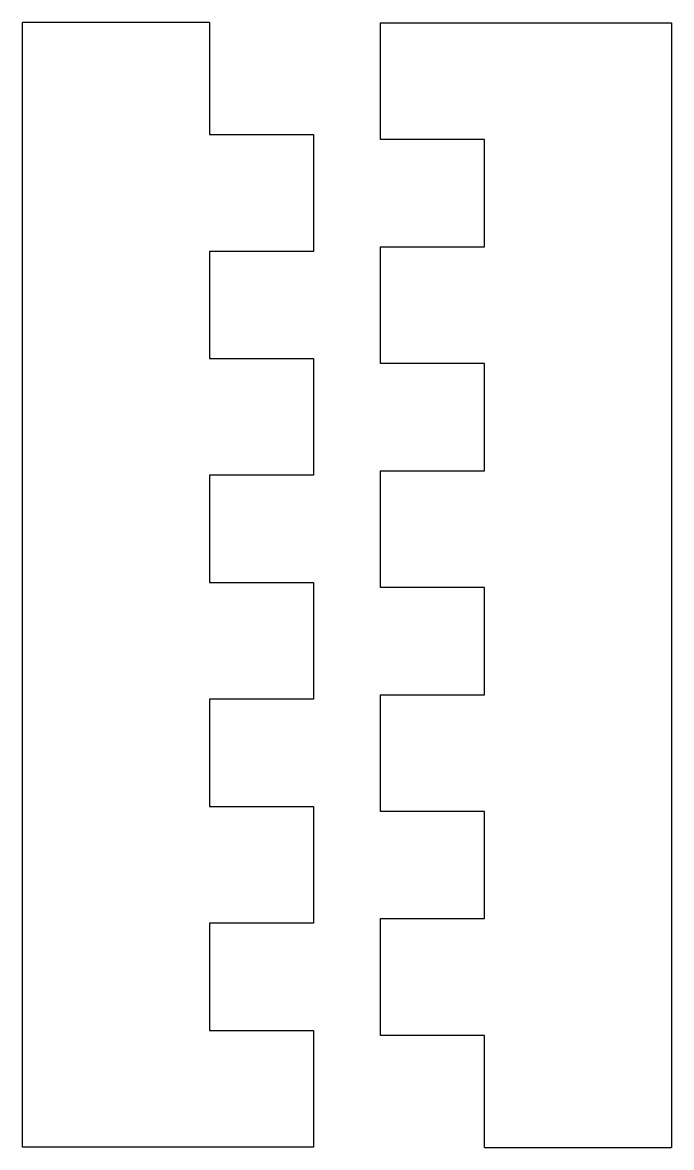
# Model space of a CAD drawing. Header units: inches. Extents: x 25.4 to 65.4, y 19.9 to 89.3.
import ezdxf

# ---------------------------------------------------------------- set-up
doc = ezdxf.new("R2010")
doc.units = ezdxf.units.IN
doc.header["$MEASUREMENT"] = 0

msp = doc.modelspace()

# ---------------------------------------------------------------- linework, layer by layer
for p, q in [((36.886, 89.262), (25.361, 89.262)), ((25.361, 19.957), (25.361, 89.262)), ((36.886, 89.262), (36.886, 82.361)), ((47.425, 82.045), (47.426, 89.246)), ((47.426, 89.246), (65.35, 89.246)), ((65.35, 89.246), (65.35, 19.941)), ((36.886, 82.361), (43.286, 82.361)), ((43.286, 82.361), (43.285, 75.161)), ((53.825, 82.045), (47.425, 82.045)), ((53.825, 75.444), (53.825, 82.045)), ((43.285, 75.161), (36.886, 75.161)), ((36.886, 75.161), (36.886, 68.56)), ((47.426, 75.444), (53.825, 75.444)), ((47.426, 68.244), (47.426, 75.444)), ((36.886, 68.56), (43.286, 68.56)), ((43.286, 68.56), (43.286, 61.36)), ((53.825, 68.244), (47.426, 68.244)), ((53.825, 61.644), (53.825, 68.244)), ((43.286, 61.36), (36.886, 61.36)), ((36.886, 61.36), (36.886, 54.759)), ((47.426, 61.644), (53.825, 61.644)), ((47.426, 54.443), (47.426, 61.644)), ((36.886, 54.759), (43.286, 54.759)), ((43.286, 54.759), (43.286, 47.559)), ((53.825, 54.443), (47.426, 54.443)), ((53.825, 47.843), (53.825, 54.443)), ((47.426, 47.843), (53.825, 47.843)), ((47.426, 40.642), (47.426, 47.843)), ((43.286, 47.559), (36.886, 47.559)), ((36.886, 47.559), (36.886, 40.958)), ((36.886, 40.958), (43.286, 40.958)), ((43.286, 40.958), (43.286, 33.758)), ((53.826, 40.642), (47.426, 40.642)), ((53.826, 34.042), (53.826, 40.642)), ((47.426, 34.042), (53.826, 34.042)), ((47.426, 26.841), (47.426, 34.042)), ((43.286, 33.758), (36.887, 33.758)), ((36.887, 33.758), (36.887, 27.157)), ((36.887, 27.157), (43.287, 27.157)), ((43.287, 27.157), (43.286, 19.957)), ((53.826, 26.841), (47.426, 26.841)), ((53.826, 19.941), (53.826, 26.841)), ((43.286, 19.957), (25.361, 19.957)), ((53.826, 19.941), (65.35, 19.941))]:
    msp.add_line(p, q)

doc.saveas('drawing.dxf')
